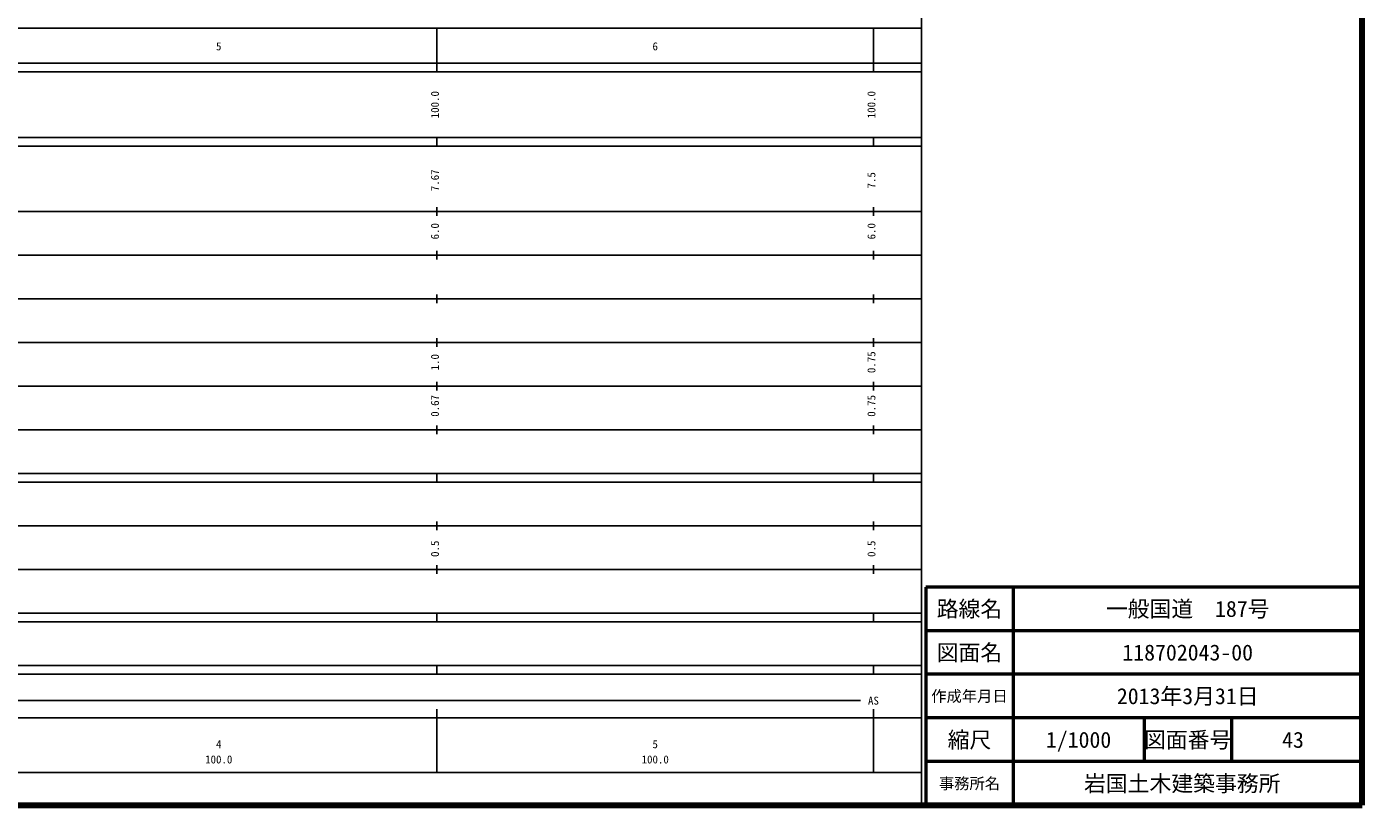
# Model space of a CAD drawing. Units: millimetres on the paper, enlarged 1000 times. Extents: x 63960 to 703960, y 389 to 360389.
# Drawn here: x 397964 to 703960, y 389 to 178746 of the extents above; entities that cross this region are included whole.
import ezdxf
from ezdxf.enums import TextEntityAlignment as Align

# ---------------------------------------------------------------- set-up
doc = ezdxf.new("R2010")
doc.units = ezdxf.units.MM
doc.header["$LTSCALE"] = 1000
for name, color, linetype, lineweight in [('M-TTL', 2, 'Continuous', 140), ('M-TTL-BAND', 7, 'Continuous', 25), ('M-TTL-FRAM', 2, 'Continuous', 50), ('M-TTL-LINE', 7, 'Continuous', 50)]:
    doc.layers.add(name, color=color, linetype=linetype, lineweight=lineweight)
doc.layers.add('M-TTL-TXT', color=7, linetype='Continuous')
doc.styles.add('ＭＳ ゴシック', font='')
doc.styles.get('ＭＳ ゴシック').set_extended_font_data('MS Gothic')

msp = doc.modelspace()

# ---------------------------------------------------------------- linework, layer by layer
at = {"layer": 'M-TTL'}
for p, q in [((703960, 389), (703960, 360389)), ((63960, 389), (703960, 389))]:
    msp.add_line(p, q, dxfattribs=at)
at = {"layer": 'M-TTL-BAND'}
for p, q in [((602960, 389), (602960, 350389)), ((91960, 178389), (602960, 178389)), ((491960, 168389), (491960, 178389)), ((591960, 168389), (591960, 178389)), ((63960, 170389), (602960, 170389)), ((63960, 168389), (602960, 168389)), ((63960, 153389), (602960, 153389)), ((491960, 151389), (491960, 153389)), ((591960, 151389), (591960, 153389)), ((63960, 151389), (602960, 151389)), ((63960, 136389), (602960, 136389)), ((491960, 135389), (491960, 137389)), ((591960, 135389), (591960, 137389)), ((69960, 126389), (602960, 126389)), ((491960, 125389), (491960, 127389)), ((591960, 125389), (591960, 127389)), ((75960, 116389), (602960, 116389)), ((491960, 115389), (491960, 117389)), ((591960, 115389), (591960, 117389)), ((491960, 105389), (491960, 107389)), ((591960, 105389), (591960, 107389)), ((69960, 106389), (602960, 106389)), ((75960, 96389), (602960, 96389)), ((491960, 95389), (491960, 97389)), ((591960, 95389), (591960, 97389)), ((80710, 86389), (602960, 86389)), ((491960, 85389), (491960, 87389)), ((591960, 85389), (591960, 87389)), ((63960, 74389), (602960, 74389)), ((80710, 76389), (602960, 76389)), ((491960, 74389), (491960, 76389)), ((591960, 74389), (591960, 76389)), ((72960, 64389), (602960, 64389)), ((491960, 63389), (491960, 65389)), ((591960, 63389), (591960, 65389)), ((491960, 53389), (491960, 55389)), ((591960, 53389), (591960, 55389)), ((63960, 54389), (602960, 54389)), ((63960, 44389), (602960, 44389)), ((491960, 42389), (491960, 44389)), ((591960, 42389), (591960, 44389)), ((79210, 42389), (602960, 42389)), ((79210, 32389), (602960, 32389)), ((491960, 30389), (491960, 32389)), ((591960, 30389), (591960, 32389)), ((63960, 30389), (602960, 30389)), ((94960, 24389), (588960, 24389)), ((491960, 7889), (491960, 22389)), ((591960, 7889), (591960, 22389)), ((63960, 20389), (602960, 20389)), ((91960, 7889), (602960, 7889))]:
    msp.add_line(p, q, dxfattribs=at)
at = {"layer": 'M-TTL-FRAM'}
for p, q in [((703960, 50389), (603960, 50389)), ((603960, 50389), (603960, 389))]:
    msp.add_line(p, q, dxfattribs=at)
at = {"layer": 'M-TTL-LINE'}
for p, q in [((623960, 50389), (623960, 389)), ((703960, 40389), (603960, 40389)), ((703960, 30389), (603960, 30389)), ((703960, 20389), (603960, 20389)), ((653960, 20389), (653960, 17889)), ((673960, 20389), (673960, 17889)), ((653960, 17889), (653960, 12889)), ((673960, 17889), (673960, 12889)), ((653960, 12889), (653960, 10389)), ((673960, 12889), (673960, 10389)), ((703960, 10389), (603960, 10389))]:
    msp.add_line(p, q, dxfattribs=at)

# ---------------------------------------------------------------- texts
at = {"layer": 'M-TTL-BAND', "style": 'ＭＳ ゴシック'}
for s, p in [('5', (441960, 172794)), ('6', (541960, 172794)), ('AS', (591960, 22889)), ('4', (441960, 12912)), ('5', (541960, 12912)), ('100.0', (441960, 9422)), ('100.0', (541960, 9422))]:
    msp.add_text(s, height=1833, dxfattribs=at).set_placement(p, align=Align.BOTTOM_CENTER)
for s, p in [('100.0', (492960, 160889)), ('100.0', (592960, 160889)), ('7.67', (492960, 143563)), ('7.5', (592960, 143563)), ('6.0', (492960, 131889)), ('6.0', (592960, 131889)), ('0.75', (592960, 101889)), ('1.0', (492960, 101889)), ('0.67', (492960, 91889)), ('0.75', (592960, 91889)), ('0.5', (492960, 59153)), ('0.5', (592960, 59153))]:
    msp.add_text(s, height=1833, rotation=90, dxfattribs=at).set_placement(p, align=Align.BOTTOM_CENTER)
at = {"layer": 'M-TTL-TXT', "style": 'ＭＳ ゴシック'}
for s, height, p in [('路線名', 3666, (613960, 45389)), ('路線名', 3666, (613960, 45389)), ('一般国道\u3000187号', 3666, (663960, 45389)), ('図面名', 3666, (613960, 35389)), ('図面名', 3666, (613960, 35389)), ('118702043-00', 3666, (663960, 35389)), ('2013年3月31日', 3666, (663960, 25389)), ('作成年月日', 2566, (613960, 25389)), ('作成年月日', 2566, (613960, 25389)), ('縮尺', 3666, (613960, 15389)), ('縮尺', 3666, (613960, 15389)), ('1/1000', 3666, (638960, 15389)), ('図面番号', 3666, (663960, 15389)), ('図面番号', 3666, (663960, 15389)), ('43', 3666, (688085, 15389)), ('事務所名', 2566, (613960, 5389)), ('事務所名', 2566, (613960, 5389)), ('岩国土木建築事務所 ', 3666, (663960, 5389))]:
    msp.add_text(s, height=height, dxfattribs=at).set_placement(p, align=Align.MIDDLE_CENTER)

doc.saveas('drawing.dxf')
